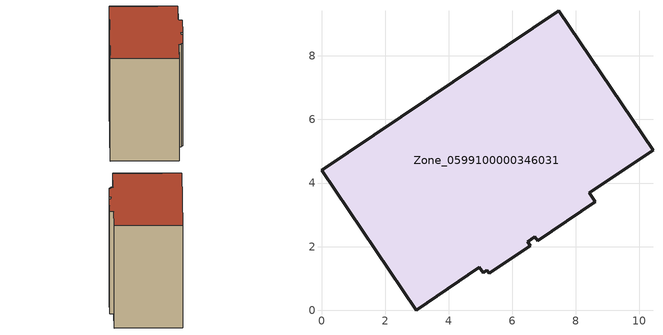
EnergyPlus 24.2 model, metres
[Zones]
Zone_0599100000346031
 floor ground (C_G): 5.19,1.25 5.09,1.18 4.97,1.35 2.98,0 0,4.41 7.47,9.42 10.43,5.04 8.43,3.69 8.61,3.41 6.8,2.19 6.71,2.32 6.49,2.16 6.56,2.03 5.28,1.16 z0
 wall outside (C_F): 5.09,1.18 5.19,1.25 5.28,1.16 6.56,2.03 6.49,2.16 6.71,2.32 6.8,2.19 8.61,3.41 8.43,3.69 10.43,5.04 7.47,9.42 0,4.41 2.98,0 4.97,1.35 5.09,1.18 z0:8.81
 roof outside (C_R): 5.19,1.25 5.28,1.16 6.56,2.03 6.49,2.16 6.71,2.32 6.8,2.19 8.61,3.41 8.43,3.69 10.43,5.04 7.47,9.42 0,4.41 2.98,0 4.97,1.35 5.09,1.18 z8.81
[BUILDING]
Pand.0599100000346031: North Axis=0; Terrain=City; Loads Convergence Tolerance Value=0.04; Temperature Convergence Tolerance Value=0.4; Solar Distribution=FullExterior; Maximum Number of Warmup Days=25; Minimum Number of Warmup Days=1
[Site:Location]
Rotterdam.The.Hague.AP_ZH_NLD Design_Conditions: Latitude=51.96; Longitude=4.45; Time Zone=1; Elevation=-4.5
[SITE:GROUNDTEMPERATURE:BUILDINGSURFACE]
18, 18, 18, 18, 18, 18, 18, 18, 18, 18, 18, 18
[MATERIAL] Thermal Absorptance=0.9; Solar Absorptance=0.7; Visible Absorptance=0.7
Name | Roughness | Thickness | Conductivity | Density | Specific Heat
G.TC.1992-2005 | MediumSmooth | 0.15 | 0.06 | 540 | 1210
F.TC.1992-2005 | Rough | 0.3 | 0.12 | 1920 | 840
R.TC.1992-2005 | MediumRough | 0.2 | 0.08 | 1500 | 1000
[CONSTRUCTION]
C_G: G.TC.1992-2005
C_F: F.TC.1992-2005
C_R: R.TC.1992-2005
[ZONE]
Zone_0599100000346031: Type=1; Multiplier=1; Ceiling Height=Autocalculate; Volume=Autocalculate; Floor Area=autocalculate; Part of Total Floor Area=Yes
[ZONEINFILTRATION:DESIGNFLOWRATE]
Infil_Zone_0599100000346031: Zone or ZoneList or Space or SpaceList=Zone_0599100000346031; Schedule=AlwaysOn; Design Flow Rate Calculation Method=Flow/Area; Flow Rate per Floor Area=0.0015; Constant Term Coefficient=1; Temperature Term Coefficient=0; Velocity Term Coefficient=0; Velocity Squared Term Coefficient=0
[HVACTEMPLATE:ZONE:IDEALLOADSAIRSYSTEM]
Zone_0599100000346031: Maximum Heating Supply Air Temperature=50; Minimum Cooling Supply Air Temperature=13; Maximum Heating Supply Air Humidity Ratio=0.0156; Minimum Cooling Supply Air Humidity Ratio=0.0077; Heating Limit=NoLimit; Cooling Limit=NoLimit; Dehumidification Control Type=ConstantSensibleHeatRatio; Cooling Sensible Heat Ratio=0.7; Dehumidification Setpoint=60; Humidification Control Type=None; Humidification Setpoint=30; Outdoor Air Method=None; Outdoor Air Flow Rate per Person=0.00944; Outdoor Air Flow Rate per Zone Floor Area=0; Outdoor Air Flow Rate per Zone=0; Demand Controlled Ventilation Type=None; Outdoor Air Economizer Type=NoEconomizer; Heat Recovery Type=None; Sensible Heat Recovery Effectiveness=0.7; Latent Heat Recovery Effectiveness=0.65
[ZONECONTROL:THERMOSTAT]
ThermostatControl_Zone_0599100000346031: Zone or ZoneList=Zone_0599100000346031; Control Type Schedule=DualSetpointControlType; Control 1=Thermostat_Zone_0599100000346031; Temperature Difference Between Cutout And Setpoint=0
[THERMOSTATSETPOINT:DUALSETPOINT]
Thermostat_Zone_0599100000346031: Heating Setpoint Temperature Schedule=HeatingSetpoint_Zone_0599100000346031; Cooling Setpoint Temperature Schedule=CoolingSetpoint_Zone_0599100000346031
[SCHEDULE:COMPACT]
HeatingSetpoint_Zone_0599100000346031: Through: 12/31, For: AllDays, Until: 24:00, 21
CoolingSetpoint_Zone_0599100000346031: Through: 12/31, For: AllDays, Until: 24:00, 24
DualSetpointControlType: Through: 12/31, For: AllDays, Until: 24:00, 4
AlwaysOn: Through: 12/31, For: AllDays, Until: 24:00, 1
